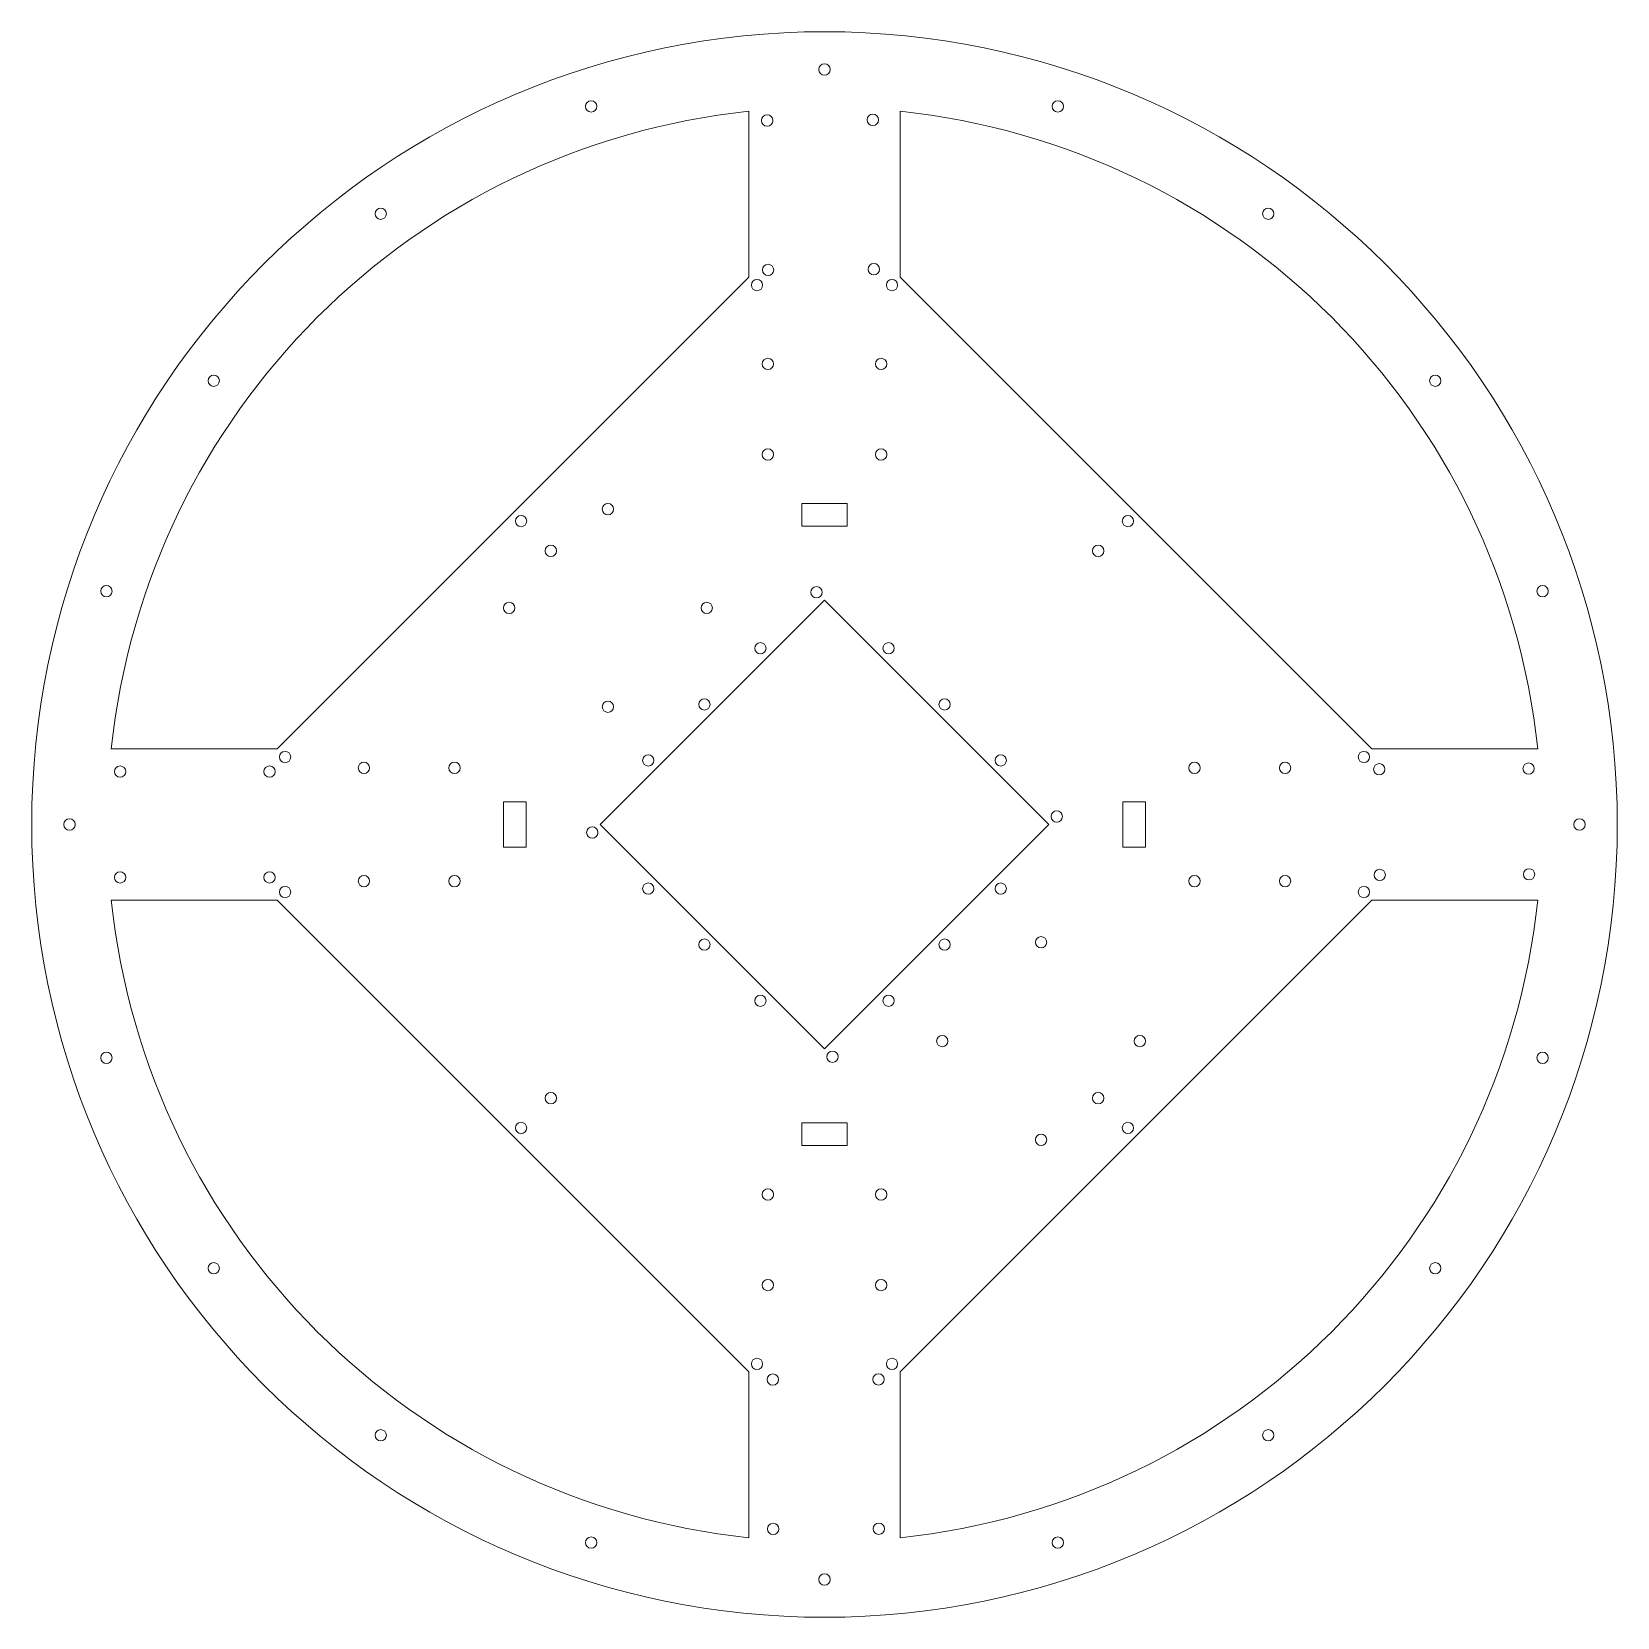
# Model space of a CAD drawing. Header units: millimetres. Extents: x -210 to 210, y -210 to 210.
import ezdxf

# ---------------------------------------------------------------- set-up
doc = ezdxf.new("R2010")
doc.units = ezdxf.units.MM
doc.linetypes.add('K5LT32768', pattern=[0])
doc.layers.add('Sketch', color=7, linetype='Continuous')

msp = doc.modelspace()

# ---------------------------------------------------------------- linework, layer by layer
at = {"layer": 'Sketch', "color": 7, "linetype": 'K5LT32768', "lineweight": 18}
for p, q in [((-20, 145), (-20, 188.94)), ((20, 145), (20, 188.94)), ((-20, 145), (-145, 20)), ((145, 20), (20, 145)), ((-6, 85), (-6, 79)), ((6, 85), (-6, 85)), ((6, 79), (6, 85)), ((-6, 79), (6, 79)), ((-59.4, 0), (0, 59.4)), ((0, 59.4), (59.4, 0)), ((-145, 20), (-188.94, 20)), ((145, 20), (188.94, 20)), ((-79, 6), (-85, 6)), ((-85, 6), (-85, -6)), ((-79, -6), (-79, 6)), ((85, 6), (79, 6)), ((79, 6), (79, -6)), ((85, -6), (85, 6)), ((0, -59.4), (-59.4, 0)), ((59.4, 0), (0, -59.4)), ((-85, -6), (-79, -6)), ((79, -6), (85, -6)), ((-145, -20), (-188.94, -20)), ((-145, -20), (-20, -145)), ((20, -145), (145, -20)), ((145, -20), (188.94, -20)), ((6, -79), (-6, -79)), ((-6, -79), (-6, -85)), ((6, -85), (6, -79)), ((-6, -85), (6, -85)), ((-20, -145), (-20, -188.94)), ((20, -145), (20, -188.94))]:
    msp.add_line(p, q, dxfattribs=at)
for centre, radius in [((0, 0), 210), ((0, 200), 1.5), ((-61.8, 190.21), 1.5), ((61.8, 190.21), 1.5), ((-15.19, 186.48), 1.5), ((12.81, 186.66), 1.5), ((-117.56, 161.8), 1.5), ((117.56, 161.8), 1.5), ((-14.94, 146.91), 1.5), ((13.06, 147.09), 1.5), ((-17.88, 142.88), 1.5), ((17.88, 142.88), 1.5), ((-15, 122), 1.5), ((15, 122), 1.5), ((-161.8, 117.56), 1.5), ((161.8, 117.56), 1.5), ((-15, 98), 1.5), ((15, 98), 1.5), ((-57.35, 83.52), 1.5), ((-80.38, 80.38), 1.5), ((80.38, 80.38), 1.5), ((-72.5, 72.5), 1.5), ((72.5, 72.5), 1.5), ((-190.21, 61.8), 1.5), ((-2.12, 61.52), 1.5), ((190.21, 61.8), 1.5), ((-83.52, 57.35), 1.5), ((-31.19, 57.35), 1.5), ((-16.97, 46.67), 1.5), ((16.97, 46.67), 1.5), ((-57.35, 31.19), 1.5), ((-31.82, 31.82), 1.5), ((31.82, 31.82), 1.5), ((-142.88, 17.88), 1.5), ((-46.67, 16.97), 1.5), ((46.67, 16.97), 1.5), ((142.88, 17.88), 1.5), ((-186.58, 14), 1.5), ((-147, 14), 1.5), ((-122, 15), 1.5), ((-98, 15), 1.5), ((98, 15), 1.5), ((122, 15), 1.5), ((146.94, 14.63), 1.5), ((186.51, 14.8), 1.5), ((-200, 0), 1.5), ((61.52, 2.12), 1.5), ((200, 0), 1.5), ((-61.52, -2.12), 1.5), ((-186.58, -14), 1.5), ((-147, -14), 1.5), ((147.06, -13.37), 1.5), ((186.63, -13.2), 1.5), ((-142.88, -17.88), 1.5), ((-142.88, -17.88), 1.5), ((-122, -15), 1.5), ((-98, -15), 1.5), ((-46.67, -16.97), 1.5), ((46.67, -16.97), 1.5), ((98, -15), 1.5), ((122, -15), 1.5), ((142.88, -17.88), 1.5), ((-31.82, -31.82), 1.5), ((31.82, -31.82), 1.5), ((57.35, -31.19), 1.5), ((-16.97, -46.67), 1.5), ((16.97, -46.67), 1.5), ((31.19, -57.35), 1.5), ((83.52, -57.35), 1.5), ((-190.21, -61.8), 1.5), ((2.12, -61.52), 1.5), ((190.21, -61.8), 1.5), ((-72.5, -72.5), 1.5), ((72.5, -72.5), 1.5), ((-80.38, -80.38), 1.5), ((-80.38, -80.38), 1.5), ((80.38, -80.38), 1.5), ((57.35, -83.52), 1.5), ((-15, -98), 1.5), ((15, -98), 1.5), ((-161.8, -117.56), 1.5), ((161.8, -117.56), 1.5), ((-15, -122), 1.5), ((15, -122), 1.5), ((-17.88, -142.88), 1.5), ((-17.88, -142.88), 1.5), ((17.88, -142.88), 1.5), ((-13.69, -147.03), 1.5), ((14.31, -146.97), 1.5), ((-117.56, -161.8), 1.5), ((117.56, -161.8), 1.5), ((-61.8, -190.21), 1.5), ((-13.6, -186.6), 1.5), ((14.4, -186.54), 1.5), ((61.8, -190.21), 1.5), ((0, -200), 1.5)]:
    msp.add_circle(centre, radius, dxfattribs=at)
for start, end in [(96.0423, 173.9577), (6.0423, 83.9577), (186.0423, 263.9577), (276.0423, 353.9577)]:
    msp.add_arc((0, 0), 190, start, end, dxfattribs=at)

doc.saveas('drawing.dxf')
